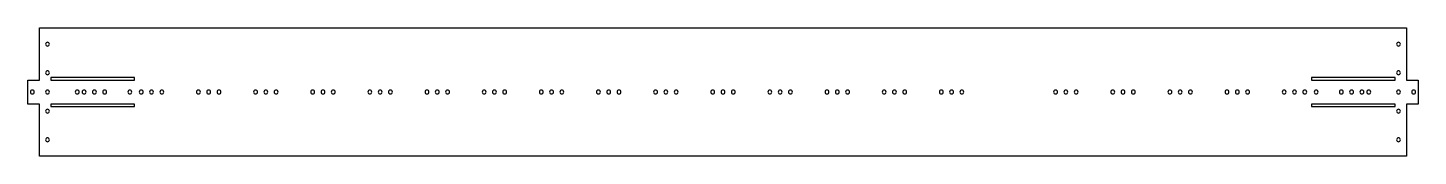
# Model space of a CAD drawing. Header units: millimetres. Extents: x -10 to 1206, y 0 to 112.
import ezdxf

# ---------------------------------------------------------------- set-up
doc = ezdxf.new("R2010")
doc.units = ezdxf.units.MM

msp = doc.modelspace()

# ---------------------------------------------------------------- linework, layer by layer
at = {"layer": 'INTERIOR_PROFILES'}
for points in [[(10, 66.5), (83, 66.5), (83, 68.8), (10, 68.8)], [(1186, 66.5), (1186, 68.8), (1113, 68.8), (1113, 66.5)], [(83, 43.3), (83, 45.5), (10, 45.5), (10, 43.3)], [(1113, 43.3), (1186, 43.3), (1186, 45.5), (1113, 45.5)]]:
    msp.add_lwpolyline(points, close=True, dxfattribs=at)
at = {"layer": 'INTERIOR_PROFILES', "extrusion": (0, 0, -1)}
for centre in [(-7, 97.8), (-1189, 97.8), (-7, 72.8), (-1189, 72.8), (6.3, 56), (-7, 56), (-33, 56), (-39, 56), (-48, 56), (-57, 56), (-79, 56), (-89, 56), (-98, 56), (-107, 56), (-139, 56), (-148, 56), (-157, 56), (-189, 56), (-198, 56), (-207, 56), (-239, 56), (-248, 56), (-257, 56), (-289, 56), (-298, 56), (-307, 56), (-339, 56), (-348, 56), (-357, 56), (-389, 56), (-398, 56), (-407, 56), (-439, 56), (-448, 56), (-457, 56), (-489, 56), (-498, 56), (-507, 56), (-539, 56), (-548, 56), (-557, 56), (-589, 56), (-598, 56), (-607, 56), (-639, 56), (-648, 56), (-657, 56), (-689, 56), (-698, 56), (-707, 56), (-739, 56), (-748, 56), (-757, 56), (-789, 56), (-798, 56), (-807, 56), (-889, 56), (-898, 56), (-907, 56), (-939, 56), (-948, 56), (-957, 56), (-989, 56), (-998, 56), (-1007, 56), (-1039, 56), (-1048, 56), (-1057, 56), (-1089, 56), (-1098, 56), (-1107, 56), (-1117, 56), (-1139, 56), (-1148, 56), (-1157, 56), (-1163, 56), (-1189, 56), (-1202.3, 56), (-7, 39.3), (-1189, 39.3), (-7, 14.3), (-1189, 14.3)]:
    msp.add_circle(centre, 1.7, dxfattribs=at)
at = {"layer": 'OUTER_PROFILES'}
msp.add_lwpolyline([(0, 105), (0, 112), (1196, 112), (1196, 105), (1196, 102.8), (1196, 68.8), (1196, 66.5), (1206.3, 66.5), (1206.3, 45.5), (1196, 45.5), (1196, 43.3), (1196, 9.3), (1196, 7), (1196, 0), (0, 0), (0, 7), (0, 9.3), (0, 43.3), (0, 45.5), (-10.3, 45.5), (-10.3, 66.5), (0, 66.5), (0, 68.8)], close=True, dxfattribs=at)

doc.saveas('drawing.dxf')
